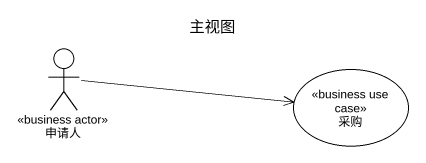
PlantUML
@startuml
title 主视图
actor 申请人 <<business actor>>
usecase 采购 <<business use case>>
申请人 -right-> 采购
@enduml
